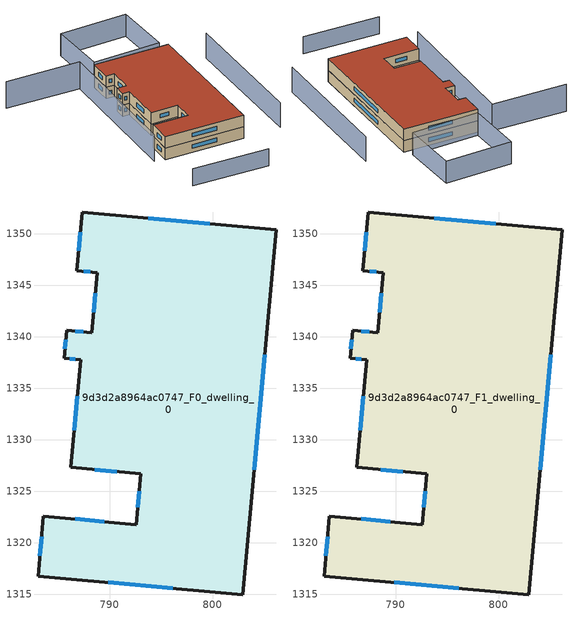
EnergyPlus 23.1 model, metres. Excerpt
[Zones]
9d3d2a8964ac0747_F0_dwelling_0
 floor ground (EU_floor_Construction): 806.14,1350.38 802.91,1314.97 783.04,1316.78 783.57,1322.61 792.57,1321.79 793.02,1326.72 786.23,1327.34 787.18,1337.8 785.57,1337.95 785.82,1340.63 788.25,1340.41 788.78,1346.24 786.8,1346.42 787.32,1352.1 z0
 wall outside (EU_wall_Construction): 786.8,1346.42 788.78,1346.24 788.25,1340.41 785.82,1340.63 785.57,1337.95 787.18,1337.8 786.23,1327.34 793.02,1326.72 792.57,1321.79 783.57,1322.61 783.04,1316.78 802.91,1314.97 806.14,1350.38 787.32,1352.1 786.8,1346.42 z0:3
 window (EU_Window_Construction): 787.48,1346.36 788.1,1346.3 / 787.14,1350.16 786.98,1348.36 / 799.7,1350.97 793.76,1351.51 / 804.02,1327.09 805.04,1338.26 / 789.84,1316.16 796.11,1315.59 / 783.39,1320.61 783.22,1318.78 / 789.49,1322.07 786.65,1322.33 / 792.87,1325.03 792.73,1323.48 / 788.56,1327.13 790.7,1326.93 / 786.86,1334.22 786.56,1330.92 / 786.13,1337.89 786.63,1337.85 / 785.74,1339.71 785.66,1338.87 / 787.42,1340.49 786.65,1340.56 / 788.6,1344.25 788.43,1342.41 z1.03:1.97
9d3d2a8964ac0747_F1_dwelling_0
 floor to 9d3d2a8964ac0747_F0_dwelling_0 (EU_floor_Construction): 806.14,1350.38 802.91,1314.97 783.04,1316.78 783.57,1322.61 792.57,1321.79 793.02,1326.72 786.23,1327.34 787.18,1337.8 785.57,1337.95 785.82,1340.63 788.25,1340.41 788.78,1346.24 786.8,1346.42 787.32,1352.1 z3
 wall outside (EU_wall_Construction): 786.8,1346.42 788.78,1346.24 788.25,1340.41 785.82,1340.63 785.57,1337.95 787.18,1337.8 786.23,1327.34 793.02,1326.72 792.57,1321.79 783.57,1322.61 783.04,1316.78 802.91,1314.97 806.14,1350.38 787.32,1352.1 786.8,1346.42 z3:6
 window (EU_Window_Construction): 787.48,1346.36 788.1,1346.3 / 787.14,1350.16 786.98,1348.36 / 799.7,1350.97 793.76,1351.51 / 804.02,1327.09 805.04,1338.26 / 789.84,1316.16 796.11,1315.59 / 783.39,1320.61 783.22,1318.78 / 789.49,1322.07 786.65,1322.33 / 792.87,1325.03 792.73,1323.48 / 788.56,1327.13 790.7,1326.93 / 786.86,1334.22 786.56,1330.92 / 786.13,1337.89 786.63,1337.85 / 785.74,1339.71 785.66,1338.87 / 787.42,1340.49 786.65,1340.56 / 788.6,1344.25 788.43,1342.41 z4.03:4.97
 roof outside (EU_roof_Construction): 802.91,1314.97 806.14,1350.38 787.32,1352.1 786.8,1346.42 788.78,1346.24 788.25,1340.41 785.82,1340.63 785.57,1337.95 787.18,1337.8 786.23,1327.34 793.02,1326.72 792.57,1321.79 783.57,1322.61 783.04,1316.78 z6
shading: 781.75,1303.7 800.84,1301.6 z0:4.5; 812.35,1314.36 815.4,1349.04 z0:6.5; 765.67,1355.42 784.27,1353.49 / 784.27,1353.49 780.55,1317.53 z0:7; 788.77,1367.93 805.76,1367.07 / 805.76,1367.07 805.01,1352.37 / 805.01,1352.37 788.02,1353.24 / 788.02,1353.24 788.77,1367.93 z0:5.8
[Building]
EU S2 Campaign: North Axis=0; Terrain=City; Solar Distribution=FullExterior
[Site:Location]
Cape.Town.Intl.AP: Latitude=-33.965; Longitude=18.602; Time Zone=2; Elevation=46
[SizingPeriod:WeatherFileDays]
AnnualSizingPeriod: Begin Month=1; Begin Day of Month=1; End Month=12; End Day of Month=31; Day of Week for Start Day=Monday; Use Weather File Daylight Saving Period=No; Use Weather File Rain and Snow Indicators=No
[MATERIAL]
EU_InternalMass_Material: Roughness=MediumRough; Thickness=0.1; Conductivity=1; Density=1800; Specific Heat=900; Thermal Absorptance=0.9; Solar Absorptance=0.7; Visible Absorptance=0.7
[MATERIAL:NOMASS] Roughness=MediumRough; Thermal Absorptance=0.9; Solar Absorptance=0.7; Visible Absorptance=0.7
Name | Thermal Resistance
EU_wall_NoMass | 0.493876
EU_roof_NoMass | 0.449382
EU_floor_NoMass | 1.25
[WINDOWMATERIAL:SIMPLEGLAZINGSYSTEM]
EU_Window_SimpleGlazing: UFactor=4.4; Solar Heat Gain Coefficient=0.85; Visible Transmittance=0.85
[CONSTRUCTION]
EU_wall_Construction: EU_wall_NoMass
EU_roof_Construction: EU_roof_NoMass
EU_floor_Construction: EU_floor_NoMass
EU_Window_Construction: EU_Window_SimpleGlazing
EU_InternalMass_Construction: EU_InternalMass_Material
[ZONE] Type=1; Multiplier=1; Ceiling Height=autocalculate; Volume=1848.39; Floor Area=autocalculate; Part of Total Floor Area=Yes
9d3d2a8964ac0747_F0_dwelling_0; 9d3d2a8964ac0747_F1_dwelling_0
[INTERNALMASS] Construction=EU_InternalMass_Construction; Surface Area=616.129
Name | Zone or ZoneList
9d3d2a8964ac0747_F0_dwelling_0_EU_InternalMass | 9d3d2a8964ac0747_F0_dwelling_0
9d3d2a8964ac0747_F1_dwelling_0_EU_InternalMass | 9d3d2a8964ac0747_F1_dwelling_0
[OTHEREQUIPMENT] Fuel Type=Electricity; Design Level Calculation Method=Watts/Area; Power per Zone Floor Area=1; Fraction Latent=0; Fraction Radiant=0; Fraction Lost=0; Carbon Dioxide Generation Rate=0; EndUse Subcategory=EU_Step8_InternalGains
Name | Zone or ZoneList or Space or SpaceList | Schedule
EU_Step8_InternalGain_9d3d2a8964ac0747_F0_dwelling_0_f000 | 9d3d2a8964ac0747_F0_dwelling_0 | EU_Step8_GainSchedule_9d3d2a8964ac0747_F0_dwelling_0_f000
EU_Step8_InternalGain_9d3d2a8964ac0747_F1_dwelling_0_f000 | 9d3d2a8964ac0747_F1_dwelling_0 | EU_Step8_GainSchedule_9d3d2a8964ac0747_F1_dwelling_0_f000
[ZONEVENTILATION:DESIGNFLOWRATE] Schedule=EU_AlwaysOn; Design Flow Rate Calculation Method=AirChanges/Hour; Air Changes per Hour=0.64; Ventilation Type=Natural; Fan Pressure Rise=0; Fan Total Efficiency=1; Constant Term Coefficient=1; Temperature Term Coefficient=0; Velocity Term Coefficient=0; Velocity Squared Term Coefficient=0; Minimum Indoor Temperature=-100; Maximum Indoor Temperature=100; Delta Temperature=-100; Minimum Outdoor Temperature=-100; Maximum Outdoor Temperature=100; Maximum Wind Speed=40
Name | Zone or ZoneList or Space or SpaceList
EU_ConstantAir_9d3d2a8964ac0747_F0_dwelling_0 | 9d3d2a8964ac0747_F0_dwelling_0
EU_ConstantAir_9d3d2a8964ac0747_F1_dwelling_0 | 9d3d2a8964ac0747_F1_dwelling_0
[HVACTEMPLATE:THERMOSTAT] Constant Heating Setpoint=20; Constant Cooling Setpoint=50
EU_HeatOnly_9d3d2a8964ac0747_F0_dwelling_0; EU_HeatOnly_9d3d2a8964ac0747_F1_dwelling_0
[HVACTEMPLATE:ZONE:IDEALLOADSAIRSYSTEM] System Availability Schedule=EU_AlwaysOn; Maximum Heating Supply Air Temperature=50; Minimum Cooling Supply Air Temperature=13; Maximum Heating Supply Air Humidity Ratio=0.0156; Minimum Cooling Supply Air Humidity Ratio=0.0077; Heating Limit=NoLimit; Cooling Limit=NoLimit; Heating Availability Schedule=EU_AlwaysOn; Cooling Availability Schedule=EU_CoolingOff; Dehumidification Control Type=ConstantSensibleHeatRatio; Cooling Sensible Heat Ratio=0.7; Dehumidification Setpoint=60; Humidification Control Type=None; Humidification Setpoint=30; Outdoor Air Method=None; Outdoor Air Flow Rate per Person=0.00944; Outdoor Air Flow Rate per Zone Floor Area=0; Outdoor Air Flow Rate per Zone=0; Demand Controlled Ventilation Type=None; Outdoor Air Economizer Type=NoEconomizer; Heat Recovery Type=None; Sensible Heat Recovery Effectiveness=0.7; Latent Heat Recovery Effectiveness=0.65
Name | Template Thermostat
9d3d2a8964ac0747_F0_dwelling_0 | EU_HeatOnly_9d3d2a8964ac0747_F0_dwelling_0
9d3d2a8964ac0747_F1_dwelling_0 | EU_HeatOnly_9d3d2a8964ac0747_F1_dwelling_0
[SIZING:ZONE] Zone Cooling Design Supply Air Temperature Input Method=SupplyAirTemperature; Zone Cooling Design Supply Air Temperature=13; Zone Heating Design Supply Air Temperature Input Method=SupplyAirTemperature; Zone Heating Design Supply Air Temperature=50; Zone Cooling Design Supply Air Humidity Ratio=0.008; Zone Heating Design Supply Air Humidity Ratio=0.008; Cooling Design Air Flow Method=DesignDay; Cooling Design Air Flow Rate=0; Cooling Minimum Air Flow per Zone Floor Area=0.000762; Cooling Minimum Air Flow=0; Cooling Minimum Air Flow Fraction=0.2; Heating Design Air Flow Method=DesignDay; Heating Design Air Flow Rate=0; Heating Maximum Air Flow per Zone Floor Area=0.002032; Heating Maximum Air Flow=0.141576; Heating Maximum Air Flow Fraction=0.3; Account for Dedicated Outdoor Air System=No; Dedicated Outdoor Air System Control Strategy=NeutralSupplyAir; Dedicated Outdoor Air Low Setpoint Temperature for Design=autosize; Dedicated Outdoor Air High Setpoint Temperature for Design=autosize; Zone Load Sizing Method=Sensible Load Only No Latent Load; Zone Latent Cooling Design Supply Air Humidity Ratio Input Method=HumidityRatioDifference; Zone Cooling Design Supply Air Humidity Ratio Difference=0.005; Zone Latent Heating Design Supply Air Humidity Ratio Input Method=HumidityRatioDifference; Zone Humidification Design Supply Air Humidity Ratio Difference=0.005
9d3d2a8964ac0747_F0_dwelling_0; 9d3d2a8964ac0747_F1_dwelling_0
[SCHEDULE:CONSTANT]
Name | Hourly Value
EU_AlwaysOn | 1
EU_CoolingOff | 0
[SCHEDULE:FILE] Column Number=1; Rows to Skip at Top=0; Number of Hours of Data=8760; Column Separator=Comma; Interpolate to Timestep=No; Minutes per Item=60; Adjust Schedule for Daylight Savings=Yes
Name | File
EU_Step8_GainSchedule_9d3d2a8964ac0747_F0_dwelling_0_f000 | ../../schedules/9d3d2a8964ac0747/9d3d2a8964ac0747_F0_dwelling_0_f000_gain.csv
EU_Step8_GainSchedule_9d3d2a8964ac0747_F1_dwelling_0_f000 | ../../schedules/9d3d2a8964ac0747/9d3d2a8964ac0747_F1_dwelling_0_f000_gain.csv
